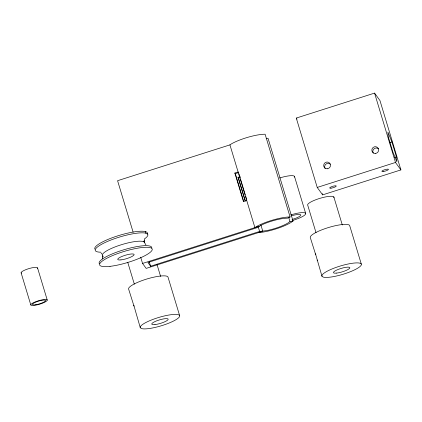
<?xml version="1.0" encoding="UTF-8"?>
<svg xmlns="http://www.w3.org/2000/svg" width="422" height="422" viewBox="0 0 422 422"><rect width="100%" height="100%" fill="white"/><g stroke="black" fill="none" stroke-linecap="round" stroke-linejoin="round"><path stroke-width="0.63" d="M102.367 258.823L102.862 255.843L102.899 257.103L102.625 255.584A21.965 4.642 -16.8 0 1 120.618 244.96A21.965 4.642 -16.8 0 1 144.371 242.27L145.901 244.918M144.63 239.031L144.129 242.012L144.097 240.746L144.371 242.27M140.299 327.741A20.594 4.352 -16.8 0 1 166.484 315.482A20.594 4.352 -16.8 0 1 174.096 320.746A20.594 4.352 -16.8 0 1 141.475 328.553L140.299 327.741L135.035 309.563A3.392 0.316 74.4 0 0 134.064 306.351L128.663 289.202A20.594 4.352 -16.8 0 1 146.36 279.153A20.594 4.352 -16.8 0 1 167.977 277.006L179.614 315.545M321.981 276.252A20.594 4.352 -16.8 0 1 348.166 263.998A20.594 4.352 -16.8 0 1 355.778 269.262A20.594 4.352 -16.8 0 1 323.157 277.069L321.981 276.252L316.716 258.079A3.392 0.316 74.4 0 0 315.746 254.867L310.344 237.718A20.594 4.352 -16.8 0 1 328.042 227.669A20.594 4.352 -16.8 0 1 349.659 225.522L361.295 264.061M133.099 232.095L117.58 180.7L229.932 144.878L231.156 144.034A22.308 4.716 -16.8 0 1 265.111 134.228L290.088 216.966L287.493 218.179A18.879 3.988 -16.8 0 0 262.083 224.747L256.935 227.732L147.906 262.505L150.601 266.224L259.63 231.451L266.366 230.649A18.879 3.988 -16.8 0 0 289.961 221.587L293.016 220.996L268.033 138.258L266.203 138.611M296.281 118.07L374.562 93.104L379.958 100.541L400.9 169.908L322.624 194.874L317.228 187.437L296.281 118.07L297.051 119.131M234.854 173.025L238.113 171.986L238.562 172.603L235.302 173.642L234.854 173.025L243.462 201.547L246.728 200.508M245.113 200.925L238.003 177.361L240.176 176.67M238.003 177.361L238.451 177.984L240.081 177.462M389.437 142.784L391.943 141.987L396.422 156.82L396.865 161.758L392.824 151.862L388.346 137.023L387.908 132.091L391.943 141.987M394.544 157.417L396.422 156.82M317.228 187.437L395.504 162.47L400.9 169.908M140.668 257.167L142.557 263.439L259.182 226.255M258.507 232.575L260.268 232.469A22.308 4.716 -16.8 0 0 293.016 220.996M315.223 253.87L315.366 253.891A3.439 0.559 71.2 0 1 315.872 254.577M133.542 305.354L133.684 305.375A3.439 0.559 71.2 0 1 134.191 306.061M317.107 260.1L317.302 260.316A3.439 0.559 71.2 0 0 317.555 260.152M101.095 252.931L102.013 254.171M242.307 191.625L242.755 192.247M142.557 263.439L146.154 268.397L262.779 231.214L260.886 224.942M374.562 93.104L395.504 162.47M333.839 196.947L342.295 224.968M322.244 193.614L322.624 194.874M316.015 232.664L307.743 205.271A13.731 2.901 -16.8 0 1 320.709 198.108A13.731 2.901 -16.8 0 1 333.86 197.733M294.466 176.327L305.618 213.263M288.827 217.826L289.961 221.587M258.116 226.44L259.63 231.451M238.936 173.843L240.25 178.184M240.624 179.424L245.303 194.927M245.678 196.167L246.617 199.268M229.932 144.878L254.909 227.616L256.133 226.772A22.308 4.716 -16.8 0 1 290.088 216.966M238.451 177.984L245.377 200.925M235.302 173.642L243.726 201.547M157.042 264.62L160.613 276.452M145.347 231.578L145.833 233.181M149.277 261.835L150.601 266.224M127.755 262.357L134.333 284.148M37.553 267.938L47.248 300.053A8.582 1.815 -16.8 0 1 35.158 305.264A8.582 1.815 -16.8 0 1 34.657 302.136A8.582 1.815 -16.8 0 1 47.248 300.053M21.1 272.797L30.795 304.916M21.453 273.182A8.582 1.815 -16.8 0 1 29.034 268.561A8.582 1.815 -16.8 0 1 37.347 268.492M279.622 178.01A13.731 2.901 -16.8 0 1 294.487 177.113M290.774 214.94A13.731 2.901 -16.8 0 1 305.27 212.973A13.731 2.901 -16.8 0 1 297.684 218.738L294.371 219.899A13.731 2.901 -16.8 0 1 292.652 220.421M291.449 215.874A8.582 1.815 -16.8 0 1 300.506 214.64A8.582 1.815 -16.8 0 1 295.769 218.248L293.696 218.971A8.582 1.815 -16.8 0 1 292.082 219.451M99.344 263.671A27.456 5.802 -16.8 0 1 124.131 249.682A27.456 5.802 -16.8 0 1 151.756 248.015M100.763 252.187A27.456 5.802 -16.8 0 1 102.704 243.694A27.456 5.802 -16.8 0 1 137.203 233.144A27.456 5.802 -16.8 0 1 144.688 238.752M94.982 249.217A27.456 5.802 -16.8 0 1 120.914 234.896A27.456 5.802 -16.8 0 1 147.209 234.141M373.243 153.144A3.434 3.344 -36 0 1 378.481 148.802M325.093 168.499A3.434 3.344 -36 0 1 330.336 164.158M336.666 273.092A8.582 1.815 -16.8 0 0 349.806 268.044A8.582 1.815 -16.8 0 0 338.444 269.331A8.582 1.815 -16.8 0 0 336.666 273.092M35.933 304.705A6.863 1.451 -16.8 0 0 45.602 300.543A6.863 1.451 -16.8 0 0 35.532 302.205A6.863 1.451 -16.8 0 0 35.933 304.705M154.985 324.576A8.582 1.815 -16.8 0 0 168.125 319.528A8.582 1.815 -16.8 0 0 156.762 320.815A8.582 1.815 -16.8 0 0 154.985 324.576M120.95 259.889A8.582 1.815 -16.8 0 0 134.09 254.846A8.582 1.815 -16.8 0 0 122.728 256.133A8.582 1.815 -16.8 0 0 120.95 259.889M110.015 266.345A27.456 5.802 -16.8 0 0 152.057 250.199A27.456 5.802 -16.8 0 0 115.691 254.318A27.456 5.802 -16.8 0 0 110.015 266.345M383.165 171.527A3.434 0.728 -16.8 0 0 388.425 169.507A3.434 0.728 -16.8 0 0 383.878 170.024A3.434 0.728 -16.8 0 0 383.165 171.527M375.337 153.439A3.434 3.344 -36 0 0 378.144 148.233A3.434 3.344 -36 0 0 372.251 148.533A3.434 3.344 -36 0 0 375.337 153.439M330.98 188.17A3.434 0.728 -16.8 0 0 336.239 186.149A3.434 0.728 -16.8 0 0 331.692 186.666A3.434 0.728 -16.8 0 0 330.98 188.17M327.187 168.795A3.434 3.344 -36 0 0 329.993 163.588A3.434 3.344 -36 0 0 324.101 163.889A3.434 3.344 -36 0 0 327.187 168.795"/></g></svg>
